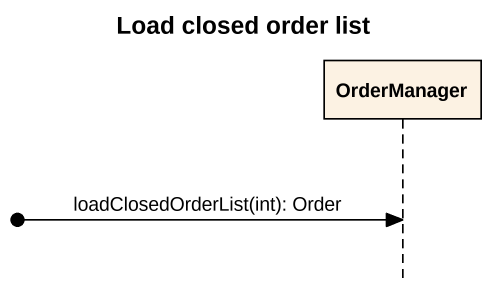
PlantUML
@startuml
title Load closed order list
hide footbox
participant OrderManager

[o-> OrderManager : loadClosedOrderList(int): Order
@enduml
